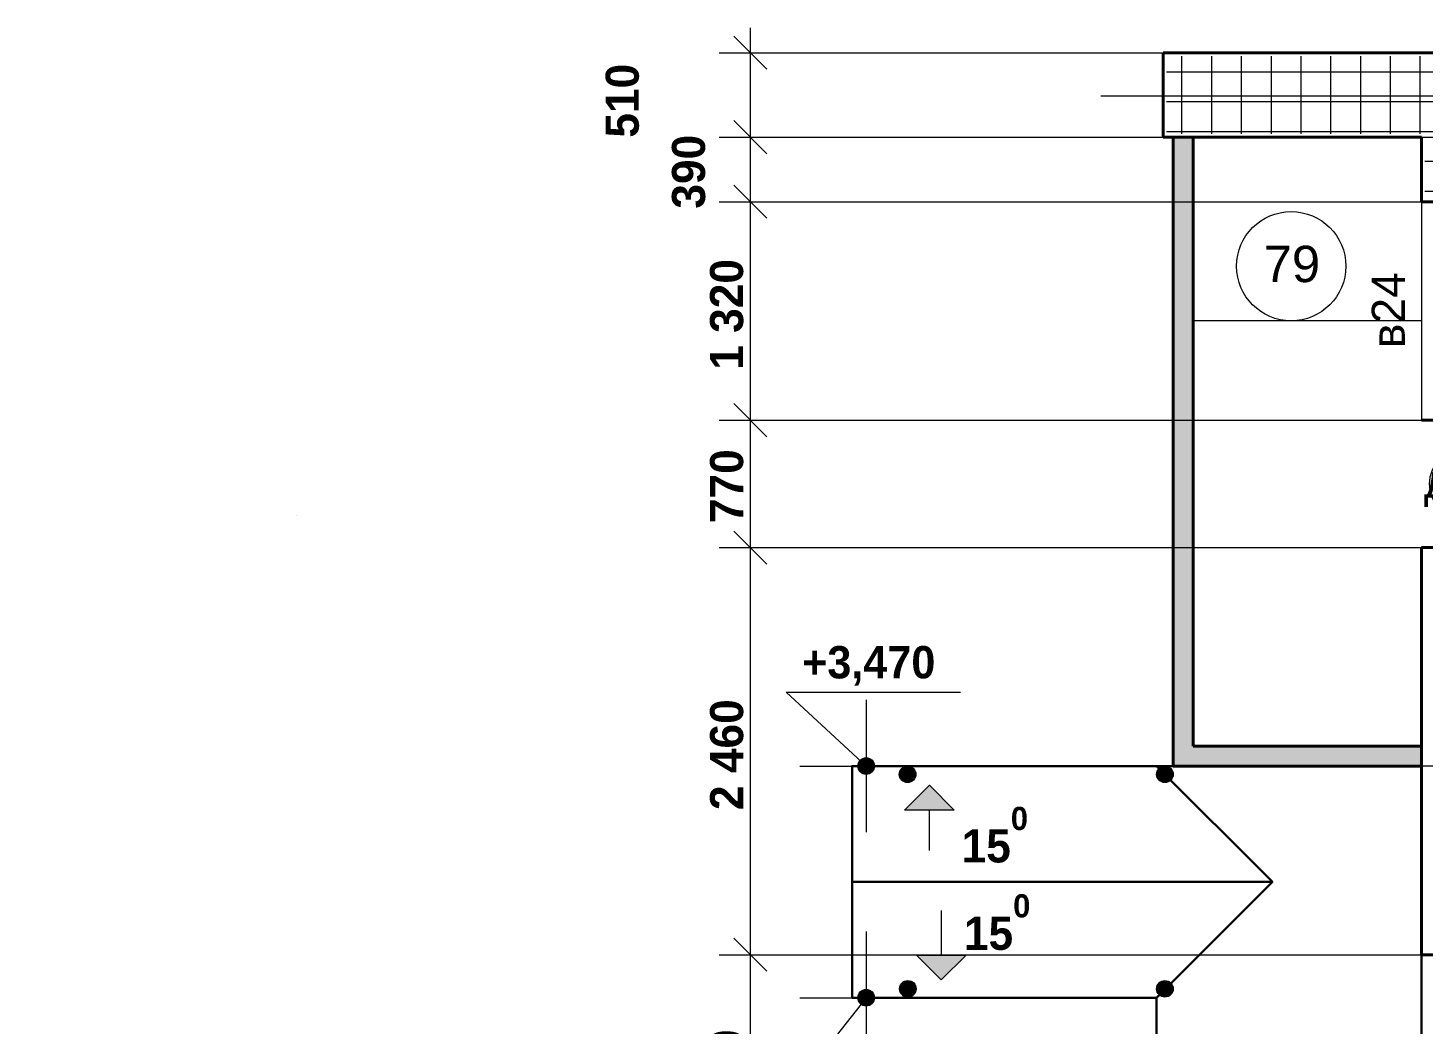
# Model space of a CAD drawing. Header units: millimetres. Extents: x 34793 to 548874, y -40792 to 166450.
# Drawn here: x 515926 to 524357, y 160027 to 166046 of the extents above; entities that cross this region are included whole.
import ezdxf
from ezdxf.enums import TextEntityAlignment as Align

# ---------------------------------------------------------------- set-up
doc = ezdxf.new("R2010")
doc.units = ezdxf.units.MM
doc.header["$MEASUREMENT"] = 0
for name, pattern in [('Wipeout_Contour', [1000, 0, -1000]), ('Крупный пунктир', [93750, 0, -93750]), ('Штрихштриховая', [15500, 10000, -2000, 1500, -2000])]:
    doc.linetypes.add(name, pattern=pattern)
for name, color, linetype, lineweight in [('0_Ном._пера__1', 7, 'Continuous', 13), ('0_Ном._пера__21', 7, 'Continuous', 20), ('0_Ном._пера__61', 7, 'Continuous', 40), ('Армування_Ном._пера__1', 7, 'Continuous', 13), ('Двери ArchiCAD_Ном._пера__1', 7, 'Continuous', 13), ('Двери ArchiCAD_Ном._пера__21', 7, 'Continuous', 20), ('Двери ArchiCAD_Ном._пера__41', 7, 'Continuous', 30), ('Двери ArchiCAD_Ном._пера__61', 7, 'Continuous', 40), ('Интерьер- Перегородка_Ном._пера__61', 7, 'Continuous', 40), ('Крыши_Ном._пера__41', 7, 'Continuous', 30), ('Линии разрезов_Ном._пера__101', 7, 'Continuous', 100), ('Окна ArchiCAD_Ном._пера__41', 7, 'Continuous', 30), ('Окна ArchiCAD_Ном._пера__61', 7, 'Continuous', 40), ('Паспорта зон ArchiCAD_Ном._пера__21', 7, 'Continuous', 20), ('Перекрытия_Ном._пера__21', 7, 'Continuous', 20)]:
    doc.layers.add(name, color=color, linetype=linetype, lineweight=lineweight)
for name, color, linetype, lineweight, true_color in [('0_Ном._пера__98', 7, 'Continuous', 13, 0x001f3e), ('Маркеры дверей ArchiCAD_Ном._пера__3', 7, 'Continuous', 18, 0xdd5800), ('Маркеры окон ArchiCAD_Ном._пера__3', 7, 'Continuous', 18, 0xdd5800), ('Окна ArchiCAD_Ном._пера__23', 7, 'Continuous', 20, 0xff6600), ('Окна ArchiCAD_Ном._пера__3', 7, 'Continuous', 18, 0xdd5800), ('Перекрытия_Ном._пера__4', 7, 'Continuous', 20, 0x016515)]:
    doc.layers.add(name, color=color, linetype=linetype, lineweight=lineweight, true_color=true_color)
for name, color, linetype in [('Двери ArchiCAD', 7, 'Continuous'), ('Интерьер- Перегородка', 7, 'Continuous'), ('Крыши', 7, 'Continuous'), ('Линии разрезов', 7, 'Continuous'), ('Окна ArchiCAD', 7, 'Continuous'), ('Перекрытия', 7, 'Continuous'), ('пЛОЩІ 2 ПОВЕРХУ', 7, 'Continuous')]:
    doc.layers.add(name, color=color, linetype=linetype)
doc.styles.add('СГЕНЕРИР_СТИЛЬ_1', font='')
doc.styles.add('СГЕНЕРИР_СТИЛЬ_2', font='')
doc.styles.get('СГЕНЕРИР_СТИЛЬ_1').set_extended_font_data('Arial')
doc.styles.get('СГЕНЕРИР_СТИЛЬ_2').set_extended_font_data('Century Gothic', bold=True)
doc.dimstyles.new('СГЕНЕРИР_СТИЛЬ__21', dxfattribs={"dimtxt": 200, "dimasz": 190, "dimexe": 0.18, "dimexo": 0, "dimgap": 0.09, "dimtad": 1, "dimdec": 0, "dimzin": 0, "dimdsep": 46, "dimtxsty": 'СГЕНЕРИР_СТИЛЬ_2', "dimblk": 'ARROWHEAD_6', "dimblk1": 'ARROWHEAD_6', "dimblk2": 'ARROWHEAD_6', "dimcen": 0.09, "dimclrd": 256, "dimclre": 256, "dimclrt": 256, "dimadec": 0, "dimazin": 0, "dimtfac": 1, "dimtdec": 4, "dimtmove": 0, "dimatfit": 3, "dimfxl": 0, "dimtolj": 1, "dimtzin": 0, "dimarcsym": 0})
doc.dimstyles.new('СГЕНЕРИР_СТИЛЬ__6', dxfattribs={"dimtxt": 200, "dimasz": 190, "dimexe": 0.18, "dimexo": 0, "dimgap": 0.09, "dimtad": 1, "dimdec": 0, "dimzin": 0, "dimdsep": 46, "dimtxsty": 'СГЕНЕРИР_СТИЛЬ_2', "dimblk": 'ARROWHEAD_6', "dimblk1": 'ARROWHEAD_6', "dimblk2": 'ARROWHEAD_6', "dimcen": 0.09, "dimclrd": 256, "dimclre": 256, "dimclrt": 256, "dimadec": 0, "dimazin": 0, "dimtfac": 1, "dimtdec": 4, "dimtmove": 2, "dimatfit": 3, "dimfxl": 0, "dimtolj": 1, "dimtzin": 0, "dimarcsym": 0})

# ---------------------------------------------------------------- blocks, each defined once
blk = doc.blocks.new('Перекрытие_8', base_point=(524467, 165385.6))
at = {"layer": 'Перекрытия_Ном._пера__21', "linetype": 'Continuous', "flags": 128}
blk.add_lwpolyline([(524467, 165385.6), (524467, 161585.6), (522847, 161585.6), (522847, 165385.6)], close=True, dxfattribs=at)
blk = doc.blocks.new('Балкон_79_37', base_point=(523560.2, 164606))
at = {"layer": 'Паспорта зон ArchiCAD_Ном._пера__21', "linetype": 'Continuous'}
blk.add_circle((523560.2, 164606), 330, dxfattribs=at)
at = {"linetype": 'Continuous', "lineweight": 0, "flags": 1}
for tag in ['ROOM_NAME', 'ROOM_AREA', 'ROOM_PERIM', 'ROOM_WALLS_SURF', 'ROOM_DOORS_SURF', 'ROOM_WINDS_SURF', 'ROOM_BASELEV', 'ROOM_HEIGHT', 'ROOM_NET_AREA', 'ROOM_REDUCED_AREA', 'ROOM_CALC_AREA', 'ROOM_VOLUME']:
    blk.add_attdef(tag, text='', height=200, dxfattribs=at).set_placement((523560.2, 164548.8), align=Align.BOTTOM_LEFT)
at = {"layer": 'Паспорта зон ArchiCAD_Ном._пера__21', "style": 'СГЕНЕРИР_СТИЛЬ_1'}
blk.add_attdef('ROOM_NUMBER', text='', height=220, dxfattribs=at).set_placement((523393.2, 164443.5), align=Align.BOTTOM_LEFT)
blk = doc.blocks.new('Стена_7', base_point=(538257, 165895.6))
at = {"layer": 'Интерьер- Перегородка_Ном._пера__61', "linetype": 'Continuous', "flags": 128}
blk.add_lwpolyline([(538257, 165895.6), (524347, 165895.6)], dxfattribs=at)
blk = doc.blocks.new('Окно ленточное 10_3')
at = {"layer": 'Окна ArchiCAD_Ном._пера__3', "linetype": 'Continuous'}
for p, q in [((-765, 260), (765, 260)), ((765, -380), (-765, -380))]:
    blk.add_line(p, q, dxfattribs=at)
at = {"layer": 'Окна ArchiCAD_Ном._пера__61', "linetype": 'Continuous'}
for p, q in [((-765, 260), (-765, -380)), ((765, 260), (765, -380))]:
    blk.add_line(p, q, dxfattribs=at)
at = {"color": 254, "linetype": 'Wipeout_Contour', "lineweight": 0, "ltscale": 1475.317985}
blk.add_wipeout([(-685, -50), (-40, -50), (-40, 0), (-685, 0)], dxfattribs=at).dxf.layer = 'Окна ArchiCAD'
at = {"color": 254, "linetype": 'Wipeout_Contour', "lineweight": 0, "ltscale": 1476.403926}
blk.add_wipeout([(40, -50), (685, -50), (685, 0), (40, 0)], dxfattribs=at).dxf.layer = 'Окна ArchiCAD'
at = {"layer": 'Окна ArchiCAD_Ном._пера__23', "linetype": 'Continuous'}
for p, q in [((-685, 0), (-765, 0)), ((-685, -50), (-685, 0)), ((0, 0), (-40, 0)), ((-40, 0), (-40, -50)), ((40, 0), (0, 0)), ((40, -50), (40, 0)), ((765, 0), (685, 0)), ((685, 0), (685, -50)), ((-765, -50), (-685, -50)), ((-40, -50), (0, -50)), ((0, -50), (40, -50)), ((685, -50), (765, -50))]:
    blk.add_line(p, q, dxfattribs=at)
at = {"layer": 'Окна ArchiCAD_Ном._пера__3', "linetype": 'Continuous'}
for p, q in [((-40, 0), (-685, 0)), ((685, 0), (40, 0)), ((-685, -50), (-40, -50)), ((40, -50), (685, -50))]:
    blk.add_line(p, q, dxfattribs=at)
blk = doc.blocks.new('Маркер окна 12_11')
at = {"layer": 'Маркеры окон ArchiCAD_Ном._пера__3', "insert": (214.9, -740), "char_height": 200, "attachment_point": 7, "rotation": 180, "style": 'СГЕНЕРИР_СТИЛЬ_1'}
blk.add_mtext('{\\C7;в11}', dxfattribs=at)
blk = doc.blocks.new('Окно ленточное 10_4')
at = {"layer": 'Окна ArchiCAD_Ном._пера__3', "linetype": 'Continuous'}
for p, q in [((-660, 260), (660, 260)), ((660, -380), (-660, -380))]:
    blk.add_line(p, q, dxfattribs=at)
at = {"layer": 'Окна ArchiCAD_Ном._пера__61', "linetype": 'Continuous'}
for p, q in [((-660, 260), (-660, -380)), ((660, 260), (660, -380))]:
    blk.add_line(p, q, dxfattribs=at)
at = {"color": 254, "linetype": 'Wipeout_Contour', "lineweight": 0, "ltscale": 1265.652854}
blk.add_wipeout([(-580, -50), (-40, -50), (-40, 0), (-580, 0)], dxfattribs=at).dxf.layer = 'Окна ArchiCAD'
at = {"color": 254, "linetype": 'Wipeout_Contour', "lineweight": 0, "ltscale": 1266.726748}
blk.add_wipeout([(40, -50), (580, -50), (580, 0), (40, 0)], dxfattribs=at).dxf.layer = 'Окна ArchiCAD'
at = {"layer": 'Окна ArchiCAD_Ном._пера__3', "linetype": 'Continuous'}
for p, q in [((-580, 0), (-660, 0)), ((-580, -50), (-580, 0)), ((-40, 0), (-580, 0)), ((0, 0), (-40, 0)), ((-40, 0), (-40, -50)), ((40, 0), (0, 0)), ((40, -50), (40, 0)), ((580, 0), (40, 0)), ((660, 0), (580, 0)), ((580, 0), (580, -50)), ((-660, -50), (-580, -50)), ((-580, -50), (-40, -50)), ((-40, -50), (0, -50)), ((0, -50), (40, -50)), ((40, -50), (580, -50)), ((580, -50), (660, -50))]:
    blk.add_line(p, q, dxfattribs=at)
blk = doc.blocks.new('Маркер окна 12_12')
at = {"layer": 'Маркеры окон ArchiCAD_Ном._пера__3', "insert": (224.9, -740), "char_height": 200, "attachment_point": 7, "rotation": 180, "style": 'СГЕНЕРИР_СТИЛЬ_1'}
blk.add_mtext('{\\C7;в24}', dxfattribs=at)
blk = doc.blocks.new('Простой проем окна_2')
at = {"layer": 'Окна ArchiCAD_Ном._пера__41', "linetype": 'Continuous'}
for p, q in [((-70, 260), (70, 260)), ((-70, -380), (70, -380))]:
    blk.add_line(p, q, dxfattribs=at)
at = {"layer": 'Окна ArchiCAD_Ном._пера__61', "linetype": 'Continuous'}
for p, q in [((-70, 0), (-70, 260)), ((70, 0), (70, 260)), ((-70, 0), (-70, -380)), ((70, 0), (70, -380))]:
    blk.add_line(p, q, dxfattribs=at)
blk = doc.blocks.new('Дверь 1польная 10_3')
at = {"layer": 'Двери ArchiCAD_Ном._пера__1', "linetype": 'Continuous'}
for p, q in [((-353, 0), (-385, 0)), ((-385, 0), (-385, -115)), ((-353, -115), (-353, 0)), ((385, 0), (353, 0)), ((353, 0), (353, -115)), ((385, -115), (385, 0)), ((-385, -115), (-353, -115)), ((353, -115), (385, -115))]:
    blk.add_line(p, q, dxfattribs=at)
at = {"layer": 'Двери ArchiCAD_Ном._пера__21', "linetype": 'Continuous'}
blk.add_line((-353, 0), (353, 706), dxfattribs=at)
at = {"layer": 'Двери ArchiCAD_Ном._пера__41', "linetype": 'Continuous'}
blk.add_line((353, 0), (353, 706), dxfattribs=at)
at = {"layer": 'Двери ArchiCAD_Ном._пера__61', "linetype": 'Continuous'}
for p, q in [((-385, 300), (-385, -340)), ((385, 300), (385, -340))]:
    blk.add_line(p, q, dxfattribs=at)
blk = doc.blocks.new('Маркер двери 12_71')
at = {"layer": 'Маркеры дверей ArchiCAD_Ном._пера__3', "linetype": 'Continuous'}
for start, end in [(0, 180), (180, 0)]:
    blk.add_arc((0, -392.8), 200, start, end, dxfattribs=at)
at = {"layer": 'Маркеры дверей ArchiCAD_Ном._пера__3', "insert": (140.3, -625), "char_height": 200, "attachment_point": 7, "rotation": 90, "style": 'СГЕНЕРИР_СТИЛЬ_1'}
blk.add_mtext('{\\C7;д26}', dxfattribs=at)
blk = doc.blocks.new('Стена_26', base_point=(524987, 165895.6))
at = {"layer": 'Интерьер- Перегородка_Ном._пера__61', "linetype": 'Continuous', "flags": 128}
for points in [[(524347, 165385.6), (524347, 164995.6)], [(524987, 164995.6), (524987, 165385.6)], [(524347, 162905.6), (524347, 160445.6)], [(524987, 160445.6), (524987, 162905.6)], [(524347, 158915.6), (524347, 158275.2)], [(524987, 158275.2), (524987, 158915.6)], [(524347, 158135.2), (524347, 158005.6)], [(524987, 158005.6), (524987, 158135.2)]]:
    blk.add_lwpolyline(points, dxfattribs=at)
at = {"layer": 'Маркеры дверей ArchiCAD_Ном._пера__3', "linetype": 'Continuous', "rotation": 270}
blk.add_blockref('Маркер двери 12_71', (524987, 163290.6), dxfattribs=at)
at = {"layer": 'Маркеры окон ArchiCAD_Ном._пера__3', "linetype": 'Continuous', "rotation": 270}
for name, p in [('Маркер окна 12_12', (524987, 164335.6)), ('Маркер окна 12_11', (524987, 159680.6))]:
    blk.add_blockref(name, p, dxfattribs=at)
at = {"layer": 'Окна ArchiCAD', "color": 15, "linetype": 'Continuous', "lineweight": 18, "zscale": 1000, "rotation": 89.99999954295585}
blk.add_blockref('Простой проем окна_2', (524607, 158205.2), dxfattribs=at)
at = {"layer": 'Окна ArchiCAD', "color": 15, "linetype": 'Continuous', "lineweight": 18, "xscale": -1, "zscale": 1000, "rotation": 89.99999954295585}
blk.add_blockref('Окно ленточное 10_4', (524607, 164335.6), dxfattribs=at)
at = {"layer": 'Окна ArchiCAD', "color": 15, "linetype": 'Continuous', "lineweight": 18, "zscale": 1000, "rotation": 89.99999954295585}
blk.add_blockref('Окно ленточное 10_3', (524607, 159680.6), dxfattribs=at)
at = {"layer": 'Двери ArchiCAD', "color": 15, "linetype": 'Continuous', "lineweight": 18, "zscale": 1000, "rotation": 269.9999995429558}
blk.add_blockref('Дверь 1польная 10_3', (524687, 163290.6), dxfattribs=at)
blk = doc.blocks.new('Стена_28', base_point=(522907, 161585.6))
at = {"linetype": 'Continuous', "lineweight": 0, "true_color": 0xffffff}
blk.add_hatch(color=7, dxfattribs=at).paths.add_polyline_path([(522967, 161705.6), (522967, 165385.6), (522847, 165385.6), (522847, 161585.6)])
at = {"layer": '0_Ном._пера__61', "linetype": 'Continuous', "flags": 128}
for points in [[(522967, 165385.6), (522847, 165385.6)], [(522847, 165385.6), (522847, 161585.6)], [(522967, 161705.6), (522967, 165385.6)]]:
    blk.add_lwpolyline(points, dxfattribs=at)
blk = doc.blocks.new('Стена_69', base_point=(522907, 161585.6))
at = {"linetype": 'Continuous', "lineweight": 0, "true_color": 0xffffff}
blk.add_hatch(color=7, dxfattribs=at).paths.add_polyline_path([(522847, 161585.6), (524347, 161585.6), (524347, 161705.6), (522967, 161705.6)])
at = {"layer": '0_Ном._пера__61', "linetype": 'Continuous', "flags": 128}
for points in [[(524347, 161705.6), (522967, 161705.6)], [(524347, 161585.6), (524347, 161705.6)], [(522847, 161585.6), (524347, 161585.6)]]:
    blk.add_lwpolyline(points, dxfattribs=at)
blk = doc.blocks.new('Стена_120', base_point=(524347, 165895.6))
at = {"layer": 'Интерьер- Перегородка_Ном._пера__61', "linetype": 'Continuous', "flags": 128}
for points in [[(524347, 165895.6), (522786.9, 165895.6)], [(522786.9, 165895.6), (522786.9, 165385.6)], [(522786.9, 165385.6), (524347, 165385.6)]]:
    blk.add_lwpolyline(points, dxfattribs=at)
blk = doc.blocks.new('Колонна_1', base_point=(521243.6, 160239.9))
at = {"linetype": 'Continuous', "lineweight": 0, "true_color": 0xffffff}
blk.add_hatch(color=7, dxfattribs=at).paths.add_polyline_path([(521293.6, 160239.9, 0.414214), (521243.6, 160289.9, 0.414214), (521193.6, 160239.9, 0.414214), (521243.6, 160189.9, 0.414214)])
at = {"layer": '0_Ном._пера__1', "linetype": 'Continuous'}
blk.add_circle((521243.6, 160239.9), 50, dxfattribs=at)
blk = doc.blocks.new('Колонна_2', base_point=(521241.9, 161535.6))
at = {"linetype": 'Continuous', "lineweight": 0, "true_color": 0xffffff}
blk.add_hatch(color=7, dxfattribs=at).paths.add_polyline_path([(521291.9, 161535.6, 0.414214), (521241.9, 161585.6, 0.414214), (521191.9, 161535.6, 0.414214), (521241.9, 161485.6, 0.414214)])
at = {"layer": '0_Ном._пера__1', "linetype": 'Continuous'}
blk.add_circle((521241.9, 161535.6), 50, dxfattribs=at)
blk = doc.blocks.new('Колонна_3', base_point=(522797, 160239.9))
at = {"linetype": 'Continuous', "lineweight": 0, "true_color": 0xffffff}
blk.add_hatch(color=7, dxfattribs=at).paths.add_polyline_path([(522847, 160239.9, 0.414214), (522797, 160289.9, 0.414214), (522747, 160239.9, 0.414214), (522797, 160189.9, 0.414214)])
at = {"layer": '0_Ном._пера__1', "linetype": 'Continuous'}
blk.add_circle((522797, 160239.9), 50, dxfattribs=at)
blk = doc.blocks.new('Колонна_4', base_point=(522797, 161535.6))
at = {"linetype": 'Continuous', "lineweight": 0, "true_color": 0xffffff}
blk.add_hatch(color=7, dxfattribs=at).paths.add_polyline_path([(522847, 161535.6, 0.414214), (522797, 161585.6, 0.414214), (522747, 161535.6, 0.414214), (522797, 161485.6, 0.414214)])
at = {"layer": '0_Ном._пера__1', "linetype": 'Continuous'}
blk.add_circle((522797, 161535.6), 50, dxfattribs=at)
blk = doc.blocks.new('Крыша_10', base_point=(522747, 161585.6))
at = {"layer": 'Крыши_Ном._пера__41', "linetype": 'Continuous', "flags": 128}
blk.add_lwpolyline([(522747, 161585.6), (523446.9, 160885.8), (520907.1, 160885.8), (520907.1, 161585.6)], close=True, dxfattribs=at)
blk = doc.blocks.new('Крыша_11', base_point=(522747, 160186))
at = {"layer": 'Крыши_Ном._пера__41', "linetype": 'Continuous', "flags": 128}
blk.add_lwpolyline([(522747, 160186), (520907.1, 160186), (520907.1, 160885.8), (523446.9, 160885.8)], close=True, dxfattribs=at)
blk = doc.blocks.new('Крыша_12', base_point=(522747, 161585.6))
at = {"layer": 'Крыши_Ном._пера__41', "linetype": 'Continuous', "flags": 128}
blk.add_lwpolyline([(522747, 161585.6), (524347, 161585.6), (524347, 155595.6), (524294.2, 155595.6), (521957, 157145.6), (521957, 158305.6), (522747, 158305.6), (522747, 160186), (523446.9, 160885.8)], close=True, dxfattribs=at)
blk = doc.blocks.new('Линия_1', base_point=(521445.9, 160712.8))
at = {"linetype": 'Continuous', "lineweight": 0, "true_color": 0x000000}
blk.add_hatch(color=18, dxfattribs=at).paths.add_polyline_path([(521445.9, 160294.1), (521595.9, 160444.1), (521295.9, 160444.1)])
at = {"layer": '0_Ном._пера__1', "linetype": 'Continuous'}
for p, q in [((521445.9, 160294.1), (521295.9, 160444.1)), ((521295.9, 160444.1), (521595.9, 160444.1)), ((521445.9, 160294.1), (521595.9, 160444.1))]:
    blk.add_line(p, q, dxfattribs=at)
at = {"layer": '0_Ном._пера__21', "linetype": 'Continuous'}
blk.add_line((521445.9, 160712.8), (521445.9, 160444.1), dxfattribs=at)
blk = doc.blocks.new('Линия_2', base_point=(521373.7, 161076.3))
at = {"linetype": 'Continuous', "lineweight": 0, "true_color": 0x000000}
blk.add_hatch(color=18, dxfattribs=at).paths.add_polyline_path([(521373.7, 161469.7), (521223.7, 161319.7), (521523.7, 161319.7)])
at = {"layer": '0_Ном._пера__1', "linetype": 'Continuous'}
for p, q in [((521373.7, 161469.7), (521223.7, 161319.7)), ((521373.7, 161469.7), (521523.7, 161319.7)), ((521523.7, 161319.7), (521223.7, 161319.7))]:
    blk.add_line(p, q, dxfattribs=at)
at = {"layer": '0_Ном._пера__21', "linetype": 'Continuous'}
blk.add_line((521373.7, 161076.3), (521373.7, 161319.7), dxfattribs=at)
blk = doc.blocks.new('Отметка уровня_1', base_point=(520991.6, 160186))
at = {"layer": '0_Ном._пера__1', "linetype": 'Continuous'}
for p, q in [((520991.6, 160586), (520991.6, 159786)), ((520991.6, 160186), (520435.6, 159479.8)), ((520591.6, 160186), (521391.6, 160186)), ((520435.6, 159479.8), (521489.5, 159479.8))]:
    blk.add_line(p, q, dxfattribs=at)
at = {"layer": '0_Ном._пера__98', "insert": (520533.1, 159518.8), "char_height": 195, "attachment_point": 7, "style": 'СГЕНЕРИР_СТИЛЬ_2'}
blk.add_mtext('{+3,470}', dxfattribs=at)
blk = doc.blocks.new('Отметка уровня_2', base_point=(520991.6, 161585.6))
at = {"layer": '0_Ном._пера__1', "linetype": 'Continuous'}
for p, q in [((520991.6, 161585.6), (520507.4, 162032.9)), ((520507.4, 162032.9), (521561.3, 162032.9)), ((520991.6, 161985.6), (520991.6, 161185.6)), ((520591.6, 161585.6), (521391.6, 161585.6))]:
    blk.add_line(p, q, dxfattribs=at)
at = {"layer": '0_Ном._пера__98', "insert": (520604.9, 162071.9), "char_height": 195, "attachment_point": 7, "style": 'СГЕНЕРИР_СТИЛЬ_2'}
blk.add_mtext('{+3,470}', dxfattribs=at)
blk = doc.blocks.new('Линия_23', base_point=(520991.6, 160186))
at = {"linetype": 'Continuous', "lineweight": 0, "true_color": 0x000000}
blk.add_hatch(color=18, dxfattribs=at).paths.add_polyline_path([(521041.6, 160186), (521037.8, 160205.1), (521026.9, 160221.4), (521010.7, 160232.2), (520991.6, 160236), (520972.4, 160232.2), (520956.2, 160221.4), (520945.4, 160205.1), (520941.6, 160186), (520945.4, 160166.9), (520956.2, 160150.6), (520972.4, 160139.8), (520991.6, 160136), (521010.7, 160139.8), (521026.9, 160150.6), (521037.8, 160166.9)])
at = {"layer": '0_Ном._пера__21', "linetype": 'Continuous'}
blk.add_line((520941.6, 160186), (520926.7, 160186), dxfattribs=at)
blk.add_circle((520991.6, 160186), 50, dxfattribs=at)
blk = doc.blocks.new('Линия_24', base_point=(520991.6, 161585.6))
at = {"linetype": 'Continuous', "lineweight": 0, "true_color": 0x000000}
blk.add_hatch(color=18, dxfattribs=at).paths.add_polyline_path([(521041.6, 161585.6), (521037.8, 161604.8), (521026.9, 161621), (521010.7, 161631.8), (520991.6, 161635.6), (520972.4, 161631.8), (520956.2, 161621), (520945.4, 161604.8), (520941.6, 161585.6), (520945.4, 161566.5), (520956.2, 161550.3), (520972.4, 161539.4), (520991.6, 161535.6), (521010.7, 161539.4), (521026.9, 161550.3), (521037.8, 161566.5)])
at = {"layer": '0_Ном._пера__21', "linetype": 'Continuous'}
blk.add_line((520941.6, 161585.6), (520926.7, 161585.6), dxfattribs=at)
blk.add_circle((520991.6, 161585.6), 50, dxfattribs=at)
blk = doc.blocks.new('Линия_31', base_point=(522409.2, 165635.6))
at = {"layer": 'Перекрытия_Ном._пера__4', "linetype": 'Штрихштриховая'}
blk.add_line((522409.2, 165635.6), (543408.5, 165635.6), dxfattribs=at)
blk = doc.blocks.new('*D1092')
at = {"layer": '0_Ном._пера__98', "linetype": 'Continuous'}
for p, q in [((520291.3, 166045.6), (520291.3, 165895.6)), ((520391.3, 165795.6), (520191.3, 165995.6)), ((520103.8, 165895.6), (524347, 165895.6)), ((520291.3, 165895.6), (520291.3, 165385.6)), ((520391.3, 165285.6), (520191.3, 165485.6)), ((520103.8, 165385.6), (524347, 165385.6))]:
    blk.add_line(p, q, dxfattribs=at)
blk = doc.blocks.new('ARROWHEAD_6')
at = {"color": 0, "linetype": 'Continuous', "lineweight": 0}
for p, q in [((-0.5, -0.5), (0.5, 0.5)), ((0, 0), (-1, 0))]:
    blk.add_line(p, q, dxfattribs=at)
blk = doc.blocks.new('*D1093')
at = {"layer": '0_Ном._пера__98', "linetype": 'Continuous'}
for p, q in [((520391.3, 165285.6), (520191.3, 165485.6)), ((520103.8, 165385.6), (524347, 165385.6)), ((520291.3, 165385.6), (520291.3, 164995.6)), ((520391.3, 164895.6), (520191.3, 165095.6)), ((520103.8, 164995.6), (524347, 164995.6))]:
    blk.add_line(p, q, dxfattribs=at)
at = {"layer": '0_Ном._пера__98', "insert": (519620.5, 165382.5), "char_height": 200, "attachment_point": 7, "rotation": 90, "style": 'СГЕНЕРИР_СТИЛЬ_2'}
blk.add_mtext('{510}', dxfattribs=at)
blk = doc.blocks.new('*D1094')
at = {"layer": '0_Ном._пера__98', "linetype": 'Continuous'}
for p, q in [((520391.3, 164895.6), (520191.3, 165095.6)), ((520103.8, 164995.6), (524347, 164995.6)), ((520291.3, 164995.6), (520291.3, 163675.6)), ((520391.3, 163575.6), (520191.3, 163775.6)), ((520103.8, 163675.6), (524347, 163675.6))]:
    blk.add_line(p, q, dxfattribs=at)
at = {"layer": '0_Ном._пера__98', "char_height": 200, "attachment_point": 7, "rotation": 90, "style": 'СГЕНЕРИР_СТИЛЬ_2'}
for s, insert in [('{390}', (520021.3, 164953.5)), ('{1\xa0320}', (520251.3, 163979.9))]:
    blk.add_mtext(s, dxfattribs=dict(at, insert=insert))
blk = doc.blocks.new('*D1095')
at = {"layer": '0_Ном._пера__98', "linetype": 'Continuous'}
for p, q in [((520391.3, 163575.6), (520191.3, 163775.6)), ((520103.8, 163675.6), (524347, 163675.6)), ((520291.3, 163675.6), (520291.3, 162905.6)), ((520391.3, 162805.6), (520191.3, 163005.6)), ((520103.8, 162905.6), (524347, 162905.6))]:
    blk.add_line(p, q, dxfattribs=at)
at = {"layer": '0_Ном._пера__98', "insert": (520251.3, 163053.5), "char_height": 200, "attachment_point": 7, "rotation": 90, "style": 'СГЕНЕРИР_СТИЛЬ_2'}
blk.add_mtext('{770}', dxfattribs=at)
blk = doc.blocks.new('*D1096')
at = {"layer": '0_Ном._пера__98', "linetype": 'Continuous'}
for p, q in [((520391.3, 162805.6), (520191.3, 163005.6)), ((520103.8, 162905.6), (524347, 162905.6)), ((520291.3, 162905.6), (520291.3, 160445.6)), ((520391.3, 160345.6), (520191.3, 160545.6)), ((520103.8, 160445.6), (524347, 160445.6))]:
    blk.add_line(p, q, dxfattribs=at)
at = {"layer": '0_Ном._пера__98', "insert": (520251.3, 161319.9), "char_height": 200, "attachment_point": 7, "rotation": 90, "style": 'СГЕНЕРИР_СТИЛЬ_2'}
blk.add_mtext('{2\xa0460}', dxfattribs=at)
blk = doc.blocks.new('*D1097')
at = {"layer": '0_Ном._пера__98', "linetype": 'Continuous'}
for p, q in [((520391.3, 160345.6), (520191.3, 160545.6)), ((520103.8, 160445.6), (524347, 160445.6)), ((520291.3, 160445.6), (520291.3, 158915.6)), ((520391.3, 158815.6), (520191.3, 159015.6)), ((520103.8, 158915.6), (524347, 158915.6))]:
    blk.add_line(p, q, dxfattribs=at)
at = {"layer": '0_Ном._пера__98', "insert": (520251.3, 159324.9), "char_height": 200, "attachment_point": 7, "rotation": 90, "style": 'СГЕНЕРИР_СТИЛЬ_2'}
blk.add_mtext('{1\xa0530}', dxfattribs=at)
blk = doc.blocks.new('*D1098')
at = {"layer": '0_Ном._пера__98', "linetype": 'Continuous'}
for p, q in [((520391.3, 158815.6), (520191.3, 159015.6)), ((520103.8, 158915.6), (524347, 158915.6)), ((520291.3, 158915.6), (520291.3, 157105.6)), ((520391.3, 157005.6), (520191.3, 157205.6)), ((520103.8, 157105.6), (524347, 157105.6))]:
    blk.add_line(p, q, dxfattribs=at)
at = {"layer": '0_Ном._пера__98', "insert": (520603.1, 157823.2), "char_height": 200, "attachment_point": 7, "rotation": 90, "style": 'СГЕНЕРИР_СТИЛЬ_2'}
blk.add_mtext('{1\xa0810}', dxfattribs=at)
blk = doc.blocks.new('*D1099')
at = {"layer": '0_Ном._пера__98', "linetype": 'Continuous'}
for p, q in [((520391.3, 157005.6), (520191.3, 157205.6)), ((520103.8, 157105.6), (524347, 157105.6)), ((520291.3, 157105.6), (520291.3, 155985.6)), ((520391.3, 155885.6), (520191.3, 156085.6)), ((520103.8, 155985.6), (524347, 155985.6))]:
    blk.add_line(p, q, dxfattribs=at)
at = {"layer": '0_Ном._пера__98', "insert": (520019.5, 156237.1), "char_height": 200, "attachment_point": 7, "rotation": 90, "style": 'СГЕНЕРИР_СТИЛЬ_2'}
blk.add_mtext('{1\xa0120}', dxfattribs=at)
blk = doc.blocks.new('*D1100')
at = {"layer": '0_Ном._пера__98', "linetype": 'Continuous'}
for p, q in [((520391.3, 155885.6), (520191.3, 156085.6)), ((520103.8, 155985.6), (524347, 155985.6)), ((520291.3, 155985.6), (520291.3, 155595.6)), ((520191.3, 155695.6), (520391.3, 155495.6)), ((520103.8, 155595.6), (524347, 155595.6)), ((520291.3, 155595.6), (520291.3, 155445.6))]:
    blk.add_line(p, q, dxfattribs=at)
at = {"layer": '0_Ном._пера__98', "insert": (519972.5, 155678.8), "char_height": 200, "attachment_point": 7, "rotation": 90, "style": 'СГЕНЕРИР_СТИЛЬ_2'}
blk.add_mtext('{390}', dxfattribs=at)
blk = doc.blocks.new('Плоскость сечения_4', base_point=(502077.4, 163099))
at = {"layer": 'Линии разрезов_Ном._пера__101', "linetype": 'Крупный пунктир'}
for p, q in [((503077.4, 163099), (517547, 163099)), ((517547, 163099), (517547, 132669.4))]:
    blk.add_line(p, q, dxfattribs=at)

msp = doc.modelspace()

# ---------------------------------------------------------------- linework, layer by layer
at = {"layer": 'пЛОЩІ 2 ПОВЕРХУ', "color": 7, "linetype": 'Continuous', "lineweight": 0, "true_color": 0xffffff, "flags": 128}
msp.add_lwpolyline([(522967, 165385.6), (524347, 165385.6), (524347, 164276), (522967, 164276)], close=True, dxfattribs=at)

# ---------------------------------------------------------------- block references
for name, p in [('Стена_28', (522907, 161585.6)), ('Отметка уровня_2', (520991.6, 161585.6)), ('Колонна_2', (521241.9, 161535.6)), ('Колонна_4', (522797, 161535.6)), ('Отметка уровня_1', (520991.6, 160186)), ('Колонна_1', (521243.6, 160239.9)), ('Колонна_3', (522797, 160239.9))]:
    msp.add_blockref(name, p)
at = {"linetype": 'Continuous'}
for name, p in [('Линия_24', (520991.6, 161585.6)), ('Линия_2', (521373.7, 161076.3)), ('Линия_1', (521445.9, 160712.8)), ('Линия_23', (520991.6, 160186))]:
    msp.add_blockref(name, p, dxfattribs=at)
at = {"layer": 'Интерьер- Перегородка'}
msp.add_blockref('Стена_7', (538257, 165895.6), dxfattribs=at)
at = {"layer": 'Крыши', "linetype": 'Continuous'}
for name, p in [('Крыша_10', (522747, 161585.6)), ('Крыша_11', (522747, 160186))]:
    msp.add_blockref(name, p, dxfattribs=at)
at = {"layer": 'Линии разрезов'}
msp.add_blockref('Плоскость сечения_4', (502077.4, 163099), dxfattribs=at)
at = {"layer": 'Перекрытия', "linetype": 'Continuous'}
msp.add_blockref('Перекрытие_8', (524467, 165385.6), dxfattribs=at)
at = {"layer": 'пЛОЩІ 2 ПОВЕРХУ', "linetype": 'Continuous'}
ref = msp.add_blockref('Балкон_79_37', (523560.2, 164606), dxfattribs=at)
ref.add_attrib('ROOM_NUMBER', '79', dxfattribs={"layer": 'Паспорта зон ArchiCAD_Ном._пера__21', "color": 7, "linetype": 'Continuous', "height": 220, "style": 'СГЕНЕРИР_СТИЛЬ_1'}).set_placement((523393.2, 164443.5), align=Align.BOTTOM_LEFT)

# ---------------------------------------------------------------- texts
at = {"layer": '0_Ном._пера__1', "linetype": 'Continuous', "char_height": 200, "attachment_point": 4, "style": 'СГЕНЕРИР_СТИЛЬ_2'}
for insert in [(521568.3, 161169.9), (521582.3, 160641.8)]:
    msp.add_mtext('{15\\A1{\\H0.7x;\\S0^  ;}}', dxfattribs=dict(at, insert=insert))

# ---------------------------------------------------------------- next in the draw order: block references
at = {"layer": 'Интерьер- Перегородка'}
msp.add_blockref('Стена_26', (524987, 165895.6), dxfattribs=at)

# ---------------------------------------------------------------- next in the draw order: hatches: boundary and pattern name
at = {"layer": 'Армування_Ном._пера__1', "linetype": 'Continuous'}
h = msp.add_hatch(dxfattribs=at)
h.set_pattern_fill('Плитка_керамическая', color=256, style=0, pattern_type=2)
h.set_pattern_definition([(0, (0, 0), (0, 180), []), (90, (0, 0), (-180, 0), [])])
h.paths.add_polyline_path([(522806.9, 165405.6), (522806.9, 165875.6), (526284.5, 165875.6), (526284.5, 165405.6), (524967, 165405.6), (524967, 165051.8), (524367, 165051.8), (524367, 165405.6)])

# ---------------------------------------------------------------- next in the draw order: block references
msp.add_blockref('Стена_69', (522907, 161585.6))
at = {"layer": 'Интерьер- Перегородка'}
msp.add_blockref('Стена_120', (524347, 165895.6), dxfattribs=at)
at = {"layer": 'Крыши', "linetype": 'Continuous'}
msp.add_blockref('Крыша_12', (522747, 161585.6), dxfattribs=at)
at = {"layer": 'Перекрытия', "color": 108, "linetype": 'Штрихштриховая', "lineweight": 20, "true_color": 0x016515}
msp.add_blockref('Линия_31', (522409.2, 165635.6), dxfattribs=at)

# ---------------------------------------------------------------- next in the draw order: dimensions: what is measured, and where the dimension line sits
at = {"color": 158, "linetype": 'Continuous', "lineweight": 13, "true_color": 0x001f3e}
for p1, p2, dimstyle, picture, middle in [((531302, 165895.6), (531302, 165385.6), 'СГЕНЕРИР_СТИЛЬ__6', '*D1092', (519520.5, 165607.5)), ((531302, 165385.6), (524347, 164995.6), 'СГЕНЕРИР_СТИЛЬ__21', '*D1093', (519921.3, 165178.4)), ((524347, 157105.6), (524347, 155985.6), 'СГЕНЕРИР_СТИЛЬ__6', '*D1099', (519919.5, 156579.9)), ((524347, 164995.6), (524347, 163675.6), 'СГЕНЕРИР_СТИЛЬ__21', '*D1094', (520151.3, 164322.7)), ((524347, 162905.6), (524347, 160445.6), 'СГЕНЕРИР_СТИЛЬ__21', '*D1096', (520151.3, 161662.7)), ((524347, 160445.6), (524347, 158915.6), 'СГЕНЕРИР_СТИЛЬ__21', '*D1097', (520151.3, 159667.7)), ((524347, 155985.6), (524347, 155595.6), 'СГЕНЕРИР_СТИЛЬ__6', '*D1100', (519872.5, 155903.7)), ((524347, 163675.6), (524347, 162905.6), 'СГЕНЕРИР_СТИЛЬ__21', '*D1095', (520151.3, 163278.4)), ((524347, 158915.6), (524347, 157105.6), 'СГЕНЕРИР_СТИЛЬ__6', '*D1098', (520503.1, 158166.1))]:
    dim = msp.add_linear_dim(base=(520291.3, 165895.6), p1=p1, p2=p2, angle=270, dimstyle=dimstyle, dxfattribs=at)
    dim.commit()
    dim.dimension.update_dxf_attribs({"geometry": picture, "text_midpoint": middle})

doc.saveas('drawing.dxf')
